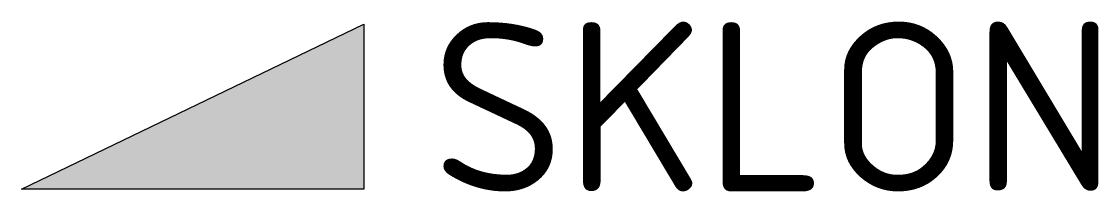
# Model space of a CAD drawing. Header units: metres. Extents: x -0.127 to 0.67, y 0.168 to 0.293.
import ezdxf
from ezdxf.enums import TextEntityAlignment as Align

# ---------------------------------------------------------------- set-up
doc = ezdxf.new("R2010")
doc.units = ezdxf.units.M
doc.styles.add('DP_ISOCPEUR', font='isocpeur.ttf')

msp = doc.modelspace()

# ---------------------------------------------------------------- hatches: boundary and pattern name
msp.add_hatch(color=0).paths.add_polyline_path([(0.12665, 0.29131), (0.12665, 0.1694), (-0.12665, 0.1694)])

# ---------------------------------------------------------------- linework, layer by layer
at = {"color": 0}
msp.add_lwpolyline([(0.12665, 0.1694), (-0.12665, 0.1694), (0.12665, 0.29131)], close=True, dxfattribs=at)

# ---------------------------------------------------------------- texts
at = {"color": 0, "linetype": 'ByBlock', "style": 'DP_ISOCPEUR', "flags": 8}
msp.add_attdef('SKLON', text='###%', height=0.125, dxfattribs=at).set_placement((0.17665, 0.23036), align=Align.MIDDLE_LEFT)

doc.saveas('drawing.dxf')
